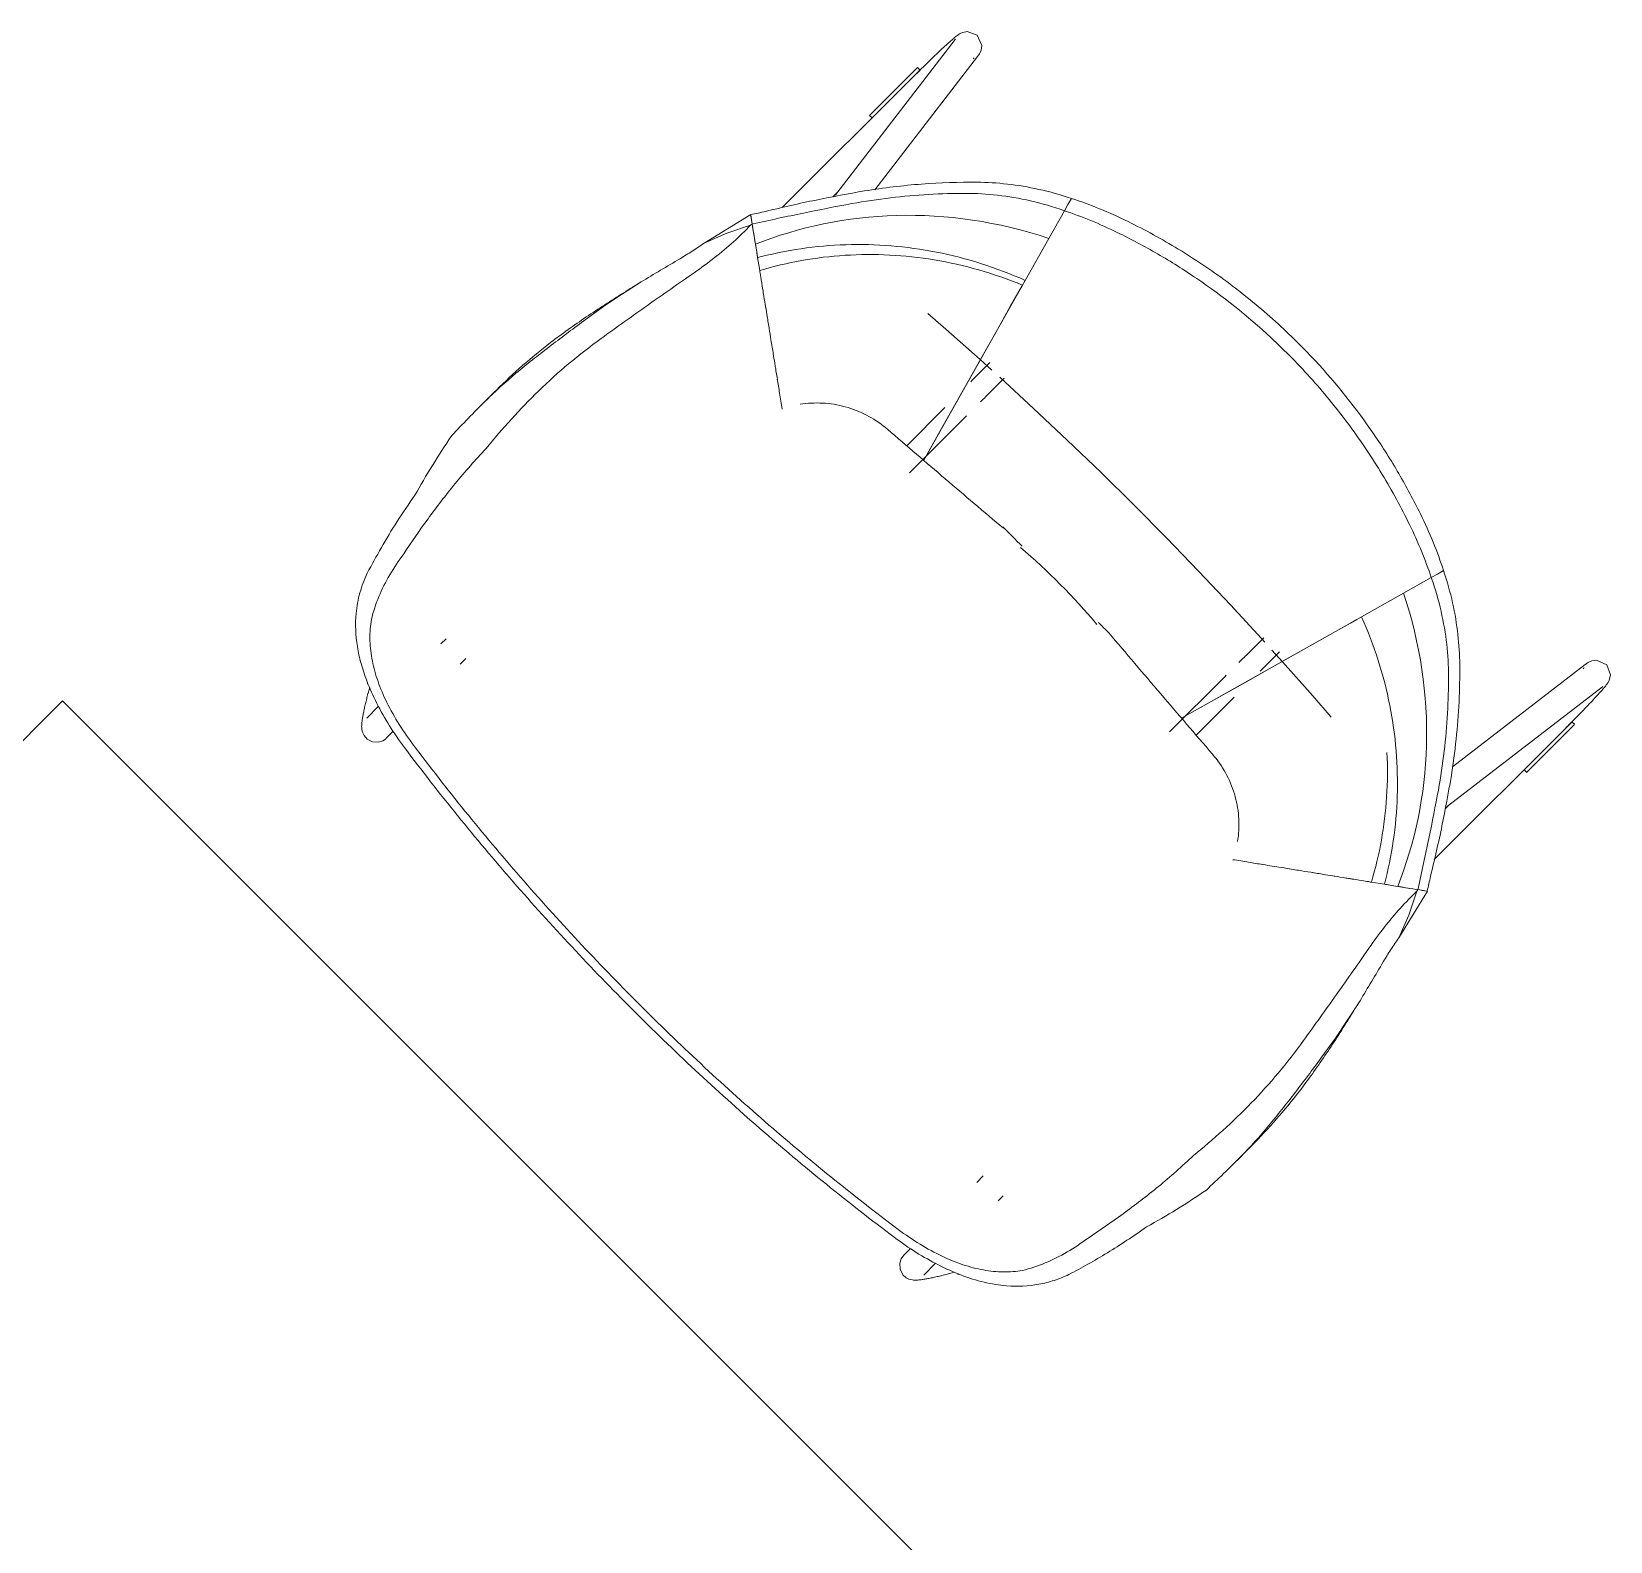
# Model space of a CAD drawing. Header units: millimetres. Extents: x 79795 to 317870, y -36033 to 97293.
# Drawn here: x 170660 to 171557, y 24646 to 25505 of the extents above; entities that cross this region are included whole.
import ezdxf

# ---------------------------------------------------------------- set-up
doc = ezdxf.new("R2010")
doc.units = ezdxf.units.MM
doc.header["$MEASUREMENT"] = 0
doc.layers.add('I-FURN', color=8, linetype='CONTINUOUS', lineweight=9)

msp = doc.modelspace()

# ---------------------------------------------------------------- linework, layer by layer
at = {"layer": 'I-FURN'}
for p, q in [((171184.68, 25501.13), (171184.18, 25500.71)), ((171185.15, 25501.52), (171184.68, 25501.13)), ((171185.61, 25501.88), (171185.15, 25501.52)), ((171186.05, 25502.22), (171185.61, 25501.88)), ((171186.5, 25502.55), (171186.05, 25502.22)), ((171186.96, 25502.88), (171186.5, 25502.55)), ((171187.5, 25503.22), (171186.96, 25502.88)), ((171188.2, 25503.62), (171187.5, 25503.22)), ((171189.34, 25504.11), (171188.2, 25503.62)), ((171191.85, 25504.57), (171189.34, 25504.11)), ((171197.52, 25502.48), (171191.85, 25504.57)), ((171197.52, 25502.48), (171200.16, 25496.66)), ((171185.01, 25500.07), (171117.8, 25412.81)), ((171175.25, 25492.58), (171174.39, 25491.76)), ((171176.08, 25493.37), (171175.25, 25492.58)), ((171176.9, 25494.14), (171176.08, 25493.37)), ((171177.69, 25494.88), (171176.9, 25494.14)), ((171178.46, 25495.59), (171177.69, 25494.88)), ((171179.21, 25496.28), (171178.46, 25495.59)), ((171179.92, 25496.94), (171179.21, 25496.28)), ((171180.61, 25497.57), (171179.92, 25496.94)), ((171181.28, 25498.17), (171180.61, 25497.57)), ((171181.92, 25498.74), (171181.28, 25498.17)), ((171182.52, 25499.27), (171181.92, 25498.74)), ((171183.1, 25499.78), (171182.52, 25499.27)), ((171183.66, 25500.26), (171183.1, 25499.78)), ((171184.18, 25500.71), (171183.66, 25500.26)), ((171185.05, 25500.12), (171185.01, 25500.07)), ((171185.17, 25500.28), (171185.05, 25500.12)), ((171185.21, 25500.34), (171185.17, 25500.28)), ((171199.24, 25492.7), (171198.84, 25491.97)), ((171199.75, 25493.92), (171199.24, 25492.7)), ((171200.16, 25496.66), (171199.75, 25493.92)), ((171163.64, 25484.14), (171136.37, 25456.88)), ((171139.45, 25414.7), (171197.69, 25490.31)), ((171163.68, 25484.09), (171165.05, 25482.73)), ((171165.96, 25483.6), (171164.97, 25482.63)), ((171166.94, 25484.57), (171165.96, 25483.6)), ((171167.91, 25485.52), (171166.94, 25484.57)), ((171168.88, 25486.46), (171167.91, 25485.52)), ((171169.83, 25487.39), (171168.88, 25486.46)), ((171170.77, 25488.3), (171169.83, 25487.39)), ((171171.7, 25489.2), (171170.77, 25488.3)), ((171172.61, 25490.07), (171171.7, 25489.2)), ((171173.51, 25490.93), (171172.61, 25490.07)), ((171174.39, 25491.76), (171173.51, 25490.93)), ((171195.48, 25489.29), (171195.19, 25489.06)), ((171195.71, 25489.46), (171195.48, 25489.29)), ((171195.86, 25489.58), (171195.71, 25489.46)), ((171197.84, 25490.51), (171197.69, 25490.31)), ((171198.17, 25490.96), (171197.84, 25490.51)), ((171198.5, 25491.43), (171198.17, 25490.96)), ((171198.84, 25491.97), (171198.5, 25491.43)), ((171160.76, 25478.45), (171086.8, 25404.49)), ((171165.05, 25482.73), (171160.75, 25478.42)), ((171160.98, 25478.67), (171160.76, 25478.45)), ((171161.98, 25479.66), (171160.98, 25478.67)), ((171162.98, 25480.66), (171161.98, 25479.66)), ((171163.97, 25481.65), (171162.98, 25480.66)), ((171164.97, 25482.63), (171163.97, 25481.65)), ((171137.79, 25455.47), (171136.42, 25456.83)), ((171115.56, 25410.62), (171118.23, 25413.29)), ((171117.8, 25412.81), (171117.01, 25411.64)), ((171247.09, 25402.76), (171238.24, 25387.04)), ((171238.24, 25387.04), (171247.09, 25402.76)), ((171247.09, 25402.76), (171249.07, 25406.27)), ((171247.09, 25402.76), (171249.07, 25406.27)), ((171249.07, 25406.27), (171251.05, 25409.77)), ((171249.07, 25406.27), (171251.05, 25409.77)), ((171055.26, 25389.99), (171068.78, 25394.53)), ((171068.92, 25400.52), (171055.61, 25392.4)), ((171068.78, 25394.53), (171069.69, 25395.1)), ((171069.69, 25395.1), (171068.82, 25400.48)), ((171068.82, 25400.47), (171069.69, 25395.13)), ((171068.92, 25399.88), (171069.68, 25395.16)), ((171069.69, 25395.13), (171070.17, 25395.23)), ((171071.54, 25383.67), (171069.94, 25393.54)), ((171055.61, 25392.4), (171042.31, 25384.27)), ((171042.31, 25384.27), (171055.26, 25389.99)), ((171238.24, 25387.04), (171224.78, 25363.16)), ((171224.78, 25363.16), (171238.24, 25387.04)), ((171072.24, 25379.35), (171071.54, 25383.67)), ((171072.77, 25376.11), (171072.24, 25379.35)), ((171073.96, 25368.72), (171072.77, 25376.11)), ((170995.91, 25355.43), (171006.51, 25362.27)), ((171167.15, 25260.87), (171223.26, 25360.45)), ((171223.26, 25360.45), (171221.19, 25356.77)), ((171224.78, 25363.16), (171223.26, 25360.45)), ((171223.26, 25360.45), (171224.78, 25363.16)), ((170985.24, 25348.26), (170995.91, 25355.43)), ((171221.19, 25356.77), (171216.38, 25348.24)), ((170973.92, 25340.09), (170985.24, 25348.26)), ((171169.5, 25344.26), (171179.78, 25335.39)), ((171216.38, 25348.24), (171209.08, 25335.29)), ((171179.78, 25335.39), (171199.16, 25318.23)), ((171209.08, 25335.29), (171199.68, 25318.6)), ((171199.68, 25318.6), (171188.65, 25299.03)), ((171204.8, 25316.44), (171194.52, 25306.16)), ((171199.16, 25318.23), (171205.88, 25312.19)), ((171193.92, 25305.55), (171194.52, 25306.16)), ((171203, 25297.67), (171212.86, 25307.53)), ((171210.4, 25308.09), (171229.64, 25290.39)), ((170921.77, 25298.3), (170915.82, 25292.35)), ((171188.65, 25299.03), (171176.58, 25277.6)), ((171200.18, 25294.85), (171199.43, 25294.1)), ((171200.91, 25295.58), (171200.18, 25294.85)), ((171201.62, 25296.29), (171200.91, 25295.58)), ((171202.32, 25296.99), (171201.62, 25296.29)), ((171203, 25297.67), (171202.32, 25296.99)), ((171098.48, 25292.91), (171097, 25292.7)), ((171179.19, 25290.82), (171157.5, 25269.14)), ((171191.47, 25286.13), (171190.65, 25285.31)), ((171229.64, 25290.39), (171248.76, 25272.38)), ((171159.1, 25253.77), (171189.92, 25284.59)), ((171176.58, 25277.6), (171167.15, 25260.87)), ((171190.65, 25285.31), (171189.92, 25284.59)), ((171248.76, 25272.38), (171267.73, 25254.09)), ((171267.73, 25254.09), (171286.51, 25235.55)), ((171286.51, 25235.55), (171305.07, 25216.79)), ((171212.14, 25223.01), (171212.43, 25222.23)), ((171305.07, 25216.79), (171323.39, 25197.84)), ((171323.39, 25197.84), (171341.43, 25178.74)), ((171459.12, 25196.22), (171455.61, 25194.24)), ((171459.12, 25196.22), (171455.61, 25194.24)), ((171462.63, 25198.19), (171459.12, 25196.22)), ((171462.63, 25198.19), (171459.12, 25196.22)), ((171439.89, 25185.39), (171455.61, 25194.24)), ((171455.61, 25194.24), (171439.89, 25185.39)), ((171341.43, 25178.74), (171359.16, 25159.5)), ((171416.01, 25171.93), (171439.89, 25185.39)), ((171439.89, 25185.39), (171416.01, 25171.93)), ((171413.3, 25170.4), (171313.72, 25114.3)), ((171409.63, 25168.33), (171413.3, 25170.4)), ((171413.3, 25170.4), (171416.01, 25171.93)), ((171416.01, 25171.93), (171413.3, 25170.4)), ((171388.15, 25156.23), (171401.09, 25163.52)), ((171401.09, 25163.52), (171409.63, 25168.33)), ((170895.68, 25159.47), (170892.79, 25156.58)), ((171360.38, 25160), (171350.53, 25150.15)), ((171359.01, 25141.67), (171369.3, 25151.95)), ((171359.16, 25159.5), (171360.94, 25157.54)), ((171371.08, 25146.3), (171365.04, 25153.02)), ((171371.45, 25146.82), (171388.15, 25156.23)), ((170903.76, 25144.92), (170906.99, 25148.16)), ((171346.28, 25145.91), (171347.04, 25146.67)), ((171347.04, 25146.67), (171347.78, 25147.41)), ((171347.78, 25147.41), (171348.51, 25148.14)), ((171348.51, 25148.14), (171349.23, 25148.85)), ((171349.23, 25148.85), (171349.92, 25149.55)), ((171349.92, 25149.55), (171350.53, 25150.15)), ((171351.88, 25135.8), (171371.45, 25146.82)), ((171388.24, 25126.92), (171371.08, 25146.3)), ((171543.16, 25144.83), (171467.65, 25086.67)), ((171542.14, 25142.63), (171541.91, 25142.34)), ((171542.32, 25142.86), (171542.14, 25142.63)), ((171542.43, 25143.01), (171542.32, 25142.86)), ((171543.36, 25144.99), (171543.16, 25144.83)), ((171543.81, 25145.32), (171543.36, 25144.99)), ((171544.28, 25145.64), (171543.81, 25145.32)), ((171544.82, 25145.99), (171544.28, 25145.64)), ((171545.55, 25146.39), (171544.82, 25145.99)), ((171546.77, 25146.89), (171545.55, 25146.39)), ((171549.51, 25147.31), (171546.77, 25146.89)), ((171555.33, 25144.66), (171549.51, 25147.31)), ((171555.33, 25144.66), (171557.43, 25139)), ((170851.3, 25133.66), (170850.8, 25133.79)), ((171337.44, 25137.07), (171306.87, 25106.5)), ((171330.45, 25123.72), (171351.88, 25135.8)), ((171337.44, 25137.07), (171338.26, 25137.89)), ((171338.26, 25137.89), (171339.08, 25138.71)), ((171359.01, 25141.67), (171358.33, 25140.99)), ((171555.08, 25133.2), (171554.73, 25132.76)), ((171555.41, 25133.65), (171555.08, 25133.2)), ((171555.73, 25134.11), (171555.41, 25133.65)), ((171556.08, 25134.64), (171555.73, 25134.11)), ((171556.47, 25135.35), (171556.08, 25134.64)), ((171556.96, 25136.49), (171556.47, 25135.35)), ((171557.43, 25139), (171556.96, 25136.49)), ((170850.22, 25123.96), (170850.4, 25124.67)), ((170850.4, 25124.67), (170850.58, 25125.38)), ((170850.58, 25125.38), (170850.76, 25126.1)), ((170850.76, 25126.1), (170850.94, 25126.82)), ((170850.94, 25126.82), (170851.13, 25127.54)), ((170851.13, 25127.54), (170851.32, 25128.27)), ((170851.32, 25128.27), (170851.38, 25128.46)), ((170852.29, 25131.87), (170851.38, 25128.46)), ((171322, 25104.65), (171343.68, 25126.33)), ((171398.66, 25114.86), (171388.24, 25126.92)), ((171465.67, 25064.95), (171552.92, 25132.16)), ((171547.73, 25124.84), (171546.99, 25124.05)), ((171548.44, 25125.61), (171547.73, 25124.84)), ((171549.13, 25126.35), (171548.44, 25125.61)), ((171549.79, 25127.07), (171549.13, 25126.35)), ((171550.42, 25127.76), (171549.79, 25127.07)), ((171551.02, 25128.43), (171550.42, 25127.76)), ((171551.59, 25129.06), (171551.02, 25128.43)), ((171552.13, 25129.67), (171551.59, 25129.06)), ((171552.64, 25130.25), (171552.13, 25129.67)), ((171553.11, 25130.8), (171552.64, 25130.25)), ((171552.98, 25132.2), (171552.92, 25132.16)), ((171553.13, 25132.31), (171552.98, 25132.2)), ((171553.56, 25131.33), (171553.11, 25130.8)), ((171553.19, 25132.35), (171553.13, 25132.31)), ((171553.98, 25131.83), (171553.56, 25131.33)), ((171554.37, 25132.3), (171553.98, 25131.83)), ((171554.73, 25132.76), (171554.37, 25132.3)), ((170677.73, 25124.09), (170182.75, 24629.12)), ((171172.7, 24629.12), (170677.73, 25124.09)), ((170848.32, 25115.01), (170848.41, 25115.57)), ((170848.41, 25115.57), (170848.52, 25116.14)), ((170848.52, 25116.14), (170848.63, 25116.73)), ((170848.63, 25116.73), (170848.75, 25117.33)), ((170848.75, 25117.33), (170848.87, 25117.94)), ((170848.87, 25117.94), (170849, 25118.56)), ((170849, 25118.56), (170849.13, 25119.2)), ((170849.13, 25119.2), (170849.27, 25119.85)), ((170849.27, 25119.85), (170849.42, 25120.52)), ((170849.42, 25120.52), (170849.57, 25121.19)), ((170849.57, 25121.19), (170849.73, 25121.87)), ((170849.73, 25121.87), (170849.89, 25122.56)), ((170849.89, 25122.56), (170850.05, 25123.26)), ((170850.05, 25123.26), (170850.22, 25123.96)), ((170857.29, 25121.08), (170850.6, 25114.39)), ((171313.72, 25114.3), (171330.45, 25123.72)), ((171539.32, 25116.03), (171538.37, 25115.06)), ((171540.24, 25116.98), (171539.32, 25116.03)), ((171541.15, 25117.92), (171540.24, 25116.98)), ((171542.05, 25118.85), (171541.15, 25117.92)), ((171542.92, 25119.76), (171542.05, 25118.85)), ((171543.78, 25120.66), (171542.92, 25119.76)), ((171544.62, 25121.53), (171543.78, 25120.66)), ((171545.43, 25122.39), (171544.62, 25121.53)), ((171546.22, 25123.23), (171545.43, 25122.39)), ((171546.99, 25124.05), (171546.22, 25123.23)), ((170847.73, 25109.63), (170847.74, 25110.12)), ((170847.74, 25109.11), (170847.73, 25109.63)), ((170847.74, 25110.12), (170847.76, 25110.58)), ((170847.77, 25108.53), (170847.74, 25109.11)), ((170847.76, 25110.58), (170847.79, 25111.04)), ((170847.85, 25107.85), (170847.77, 25108.53)), ((170847.79, 25111.04), (170847.83, 25111.51)), ((170847.83, 25111.51), (170847.88, 25111.97)), ((170848.01, 25107.01), (170847.85, 25107.85)), ((170847.88, 25111.97), (170847.93, 25112.45)), ((170847.93, 25112.45), (170848, 25112.93)), ((170848, 25112.93), (170848.07, 25113.43)), ((170848.36, 25105.89), (170848.01, 25107.01)), ((170848.07, 25113.43), (170848.14, 25113.94)), ((170848.14, 25113.94), (170848.23, 25114.47)), ((170848.23, 25114.47), (170848.32, 25115.01)), ((170861.91, 25103.08), (170865.34, 25106.5)), ((171457.34, 25033.95), (171531.3, 25107.9)), ((171509.73, 25083.52), (171536.99, 25110.78)), ((171531.52, 25108.12), (171531.3, 25107.9)), ((171531.31, 25107.92), (171535.58, 25112.2)), ((171532.52, 25109.12), (171531.52, 25108.12)), ((171533.51, 25110.12), (171532.52, 25109.12)), ((171534.5, 25111.12), (171533.51, 25110.12)), ((171535.48, 25112.11), (171534.5, 25111.12)), ((171536.46, 25113.1), (171535.48, 25112.11)), ((171535.58, 25112.2), (171536.95, 25110.83)), ((171537.42, 25114.09), (171536.46, 25113.1)), ((171538.37, 25115.06), (171537.42, 25114.09)), ((170849.13, 25104.37), (170848.36, 25105.89)), ((170850.83, 25102.45), (170849.13, 25104.37)), ((170853.9, 25100.87), (170850.83, 25102.45)), ((170853.9, 25100.87), (170857.36, 25100.7)), ((170857.36, 25100.7), (170859.79, 25101.52)), ((170859.79, 25101.52), (170861.22, 25102.45)), ((170861.22, 25102.45), (170861.91, 25103.08)), ((171509.68, 25083.57), (171508.32, 25084.93)), ((171466.14, 25065.37), (171463.48, 25062.71)), ((171465.67, 25064.95), (171464.5, 25064.16)), ((171345.55, 25044.15), (171345.76, 25045.63)), ((171428.96, 25019.91), (171421.58, 25021.11)), ((171432.21, 25019.39), (171428.96, 25019.91)), ((171436.52, 25018.69), (171432.21, 25019.39)), ((171443.38, 25017.58), (171436.52, 25018.69)), ((171447.38, 25015.92), (171447.96, 25016.84)), ((171453.34, 25015.97), (171447.96, 25016.84)), ((171448.08, 25017.32), (171447.98, 25016.83)), ((171447.98, 25016.83), (171453.32, 25015.97)), ((171448.02, 25016.83), (171453.32, 25015.97)), ((171447.38, 25015.92), (171442.85, 25002.41)), ((171445.26, 25002.75), (171453.38, 25016.06)), ((171437.12, 24989.45), (171445.26, 25002.75)), ((171442.85, 25002.41), (171437.12, 24989.45)), ((171415.12, 24953.66), (171408.28, 24943.05)), ((171408.28, 24943.05), (171401.11, 24932.38)), ((171401.11, 24932.38), (171392.94, 24921.07)), ((171345.21, 24862.97), (171351.15, 24868.91)), ((171201.01, 24854.14), (171197.33, 24850.46)), ((171209.44, 24839.94), (171212.32, 24842.83)), ((171159.72, 24812.85), (171155.93, 24809.06)), ((171153.56, 24804.5), (171154.37, 24806.94)), ((171153.72, 24801.05), (171153.56, 24804.5)), ((171154.37, 24806.94), (171155.3, 24808.36)), ((171155.3, 24808.36), (171155.93, 24809.06)), ((171167.24, 24797.74), (171173.94, 24804.44)), ((171153.72, 24801.05), (171155.31, 24797.97)), ((171155.31, 24797.97), (171157.23, 24796.27)), ((171157.23, 24796.27), (171158.75, 24795.5)), ((171158.75, 24795.5), (171159.86, 24795.16)), ((171159.86, 24795.16), (171160.7, 24794.99)), ((171160.7, 24794.99), (171161.38, 24794.92)), ((171161.38, 24794.92), (171161.96, 24794.88)), ((171161.96, 24794.88), (171162.48, 24794.88)), ((171162.48, 24794.88), (171162.97, 24794.88)), ((171162.97, 24794.88), (171163.44, 24794.91)), ((171163.44, 24794.91), (171163.9, 24794.94)), ((171163.9, 24794.94), (171164.36, 24794.98)), ((171164.36, 24794.98), (171164.83, 24795.02)), ((171164.83, 24795.02), (171165.3, 24795.08)), ((171165.3, 24795.08), (171165.79, 24795.14)), ((171165.79, 24795.14), (171166.29, 24795.21)), ((171166.29, 24795.21), (171166.8, 24795.29)), ((171166.8, 24795.29), (171167.32, 24795.37)), ((171167.32, 24795.37), (171167.87, 24795.46)), ((171167.87, 24795.46), (171168.42, 24795.56)), ((171168.42, 24795.56), (171168.99, 24795.67)), ((171168.99, 24795.67), (171169.58, 24795.78)), ((171169.58, 24795.78), (171170.18, 24795.89)), ((171170.18, 24795.89), (171170.79, 24796.02)), ((171170.79, 24796.02), (171171.42, 24796.14)), ((171171.42, 24796.14), (171172.06, 24796.28)), ((171172.06, 24796.28), (171172.71, 24796.42)), ((171172.71, 24796.42), (171173.37, 24796.57)), ((171173.37, 24796.57), (171174.04, 24796.72)), ((171174.04, 24796.72), (171174.72, 24796.87)), ((171174.72, 24796.87), (171175.41, 24797.03)), ((171175.41, 24797.03), (171176.11, 24797.2)), ((171176.11, 24797.2), (171176.81, 24797.37)), ((171176.81, 24797.37), (171177.52, 24797.54)), ((171177.52, 24797.54), (171178.24, 24797.72)), ((171178.24, 24797.72), (171178.95, 24797.91)), ((171178.95, 24797.91), (171179.68, 24798.09)), ((171179.68, 24798.09), (171180.4, 24798.28)), ((171180.4, 24798.28), (171181.12, 24798.47)), ((171181.12, 24798.47), (171181.32, 24798.52)), ((171181.32, 24798.52), (171184.72, 24799.44)), ((171186.64, 24797.95), (171186.51, 24798.45))]:
    msp.add_line(p, q, dxfattribs=at)
msp.add_arc((170978, 24925.15), 376.15, 40.12594, 49.52933, dxfattribs=at)
for centre, major_axis, ratio, start_param, end_param in [((171109.03, 25901.47), (-411.51, -411.51), 0.743145, 0.853184, 0.869724), ((173777.36, 20835.95), (-3756.55, 3756.55), 0.981627, 6.037909, 6.042851), ((172723.01, 21079.52), (-4235.43, -4235.43), 0.743145, 4.404602, 4.406583), ((171954.32, 25056.18), (-411.51, -411.51), 0.743145, 5.413461, 5.430001), ((166888.8, 27724.51), (-3756.55, 3756.55), 0.981627, 3.381927, 3.386869), ((167132.37, 26670.16), (-4235.43, -4235.43), 0.743145, 1.876602, 1.878583)]:
    msp.add_ellipse(centre, major_axis=major_axis, ratio=ratio, start_param=start_param, end_param=end_param, dxfattribs=at)
for points in [[(171133.47, 25413.98), (171124.52, 25412.45), (171106.14, 25409.04), (171087, 25404.75), (171077.28, 25402.34)], [(171126.31, 25406.83), (171133.71, 25408.14), (171148.38, 25410.32), (171170, 25412.2), (171184.15, 25412.6), (171191.16, 25412.59)], [(171197.51, 25418.94), (171187.17, 25419.06), (171166.15, 25418.36), (171144.47, 25415.76), (171133.47, 25413.98)], [(171191.16, 25412.59), (171197.05, 25412.6), (171209.05, 25411.89), (171227.83, 25408.73), (171240.62, 25404.99), (171247.09, 25402.76)], [(171251.05, 25409.77), (171244.85, 25411.82), (171232.59, 25415.25), (171214.61, 25418.19), (171203.14, 25418.91), (171197.51, 25418.94)], [(171070.17, 25395.23), (171079.86, 25397.43), (171098.94, 25401.52), (171117.33, 25405.12), (171126.31, 25406.83)], [(171277.17, 25390.4), (171272.12, 25392.84), (171262.05, 25397.36), (171252.06, 25401.09), (171247.09, 25402.76)], [(171251.05, 25409.77), (171256.37, 25408.03), (171267.09, 25404.07), (171277.91, 25399.2), (171283.32, 25396.56)], [(171036.67, 25367.49), (171040.66, 25370.26), (171048.4, 25375.99), (171059.22, 25385.03), (171065.71, 25391.33), (171068.78, 25394.53)], [(171069.68, 25395.16), (171069.47, 25396.45), (171069.21, 25398.08), (171068.91, 25399.89)], [(171069.69, 25395.1), (171070.13, 25392.41), (171070.5, 25390.1), (171070.81, 25388.2)], [(171238.24, 25387.04), (171209.53, 25396.62), (171150.6, 25405.04), (171096.13, 25393.48), (171071.54, 25383.67)], [(171070.81, 25388.19), (171071.12, 25386.29), (171071.36, 25384.78), (171071.54, 25383.67)], [(171042.31, 25384.27), (171040.12, 25382.74), (171035.65, 25379.75), (171031.02, 25376.89), (171028.67, 25375.49)], [(171071.54, 25383.67), (171071.8, 25382.05), (171072.04, 25380.61), (171072.24, 25379.35)], [(171072.24, 25379.35), (171072.44, 25378.09), (171072.62, 25377.01), (171072.77, 25376.11)], [(171224.78, 25363.16), (171208.51, 25370.45), (171174.64, 25381.17), (171122.64, 25385.35), (171088.94, 25380.39), (171072.77, 25376.11)], [(171223.26, 25360.45), (171206.95, 25367.2), (171173.23, 25376.78), (171122.14, 25379.29), (171089.51, 25373.39), (171073.96, 25368.72)], [(170983.88, 25330.13), (170992.62, 25336.45), (171010.15, 25348.99), (171027.8, 25361.35), (171036.67, 25367.49)], [(171075.74, 25357.72), (171075.27, 25360.64), (171074.48, 25365.51), (171074.08, 25368.02), (171073.96, 25368.72)], [(171075.71, 25357.93), (171075.9, 25356.78), (171076.1, 25355.55), (171076.31, 25354.26)], [(170996.63, 25356.15), (170989.42, 25351.62), (170975.2, 25342.45), (170961.62, 25332.82), (170955.06, 25327.81)], [(171077.38, 25347.63), (171077, 25349.99), (171076.65, 25352.14), (171076.32, 25354.18)], [(170917.98, 25294.5), (170923.49, 25299.98), (170935.21, 25310.45), (170954.18, 25325.41), (170967.31, 25335.17), (170973.92, 25340.09)], [(171077.31, 25348.03), (171077.59, 25346.3), (171077.89, 25344.49), (171078.19, 25342.6)], [(171079.39, 25335.24), (171078.97, 25337.8), (171078.57, 25340.27), (171078.19, 25342.63)], [(171079.28, 25335.87), (171079.63, 25333.74), (171079.99, 25331.53), (171080.35, 25329.28)], [(170918.57, 25267.66), (170923.11, 25273.28), (170932.65, 25284.36), (170948.2, 25300.59), (170965.24, 25315.99), (170977.52, 25325.54), (170983.88, 25330.13)], [(170955.06, 25327.81), (170949.64, 25323.56), (170939.05, 25314.83), (170929.09, 25305.59), (170924.29, 25300.81)], [(171081.67, 25321.16), (171081.22, 25323.93), (171080.78, 25326.64), (171080.35, 25329.28)], [(170924.29, 25300.81), (170922.19, 25298.72), (170920.09, 25296.62), (170918, 25294.52)], [(171086.73, 25289.89), (171086.23, 25292.96), (171085.75, 25295.98), (171085.26, 25298.97)], [(170898.96, 25274.92), (170902, 25278.19), (170908.22, 25284.71), (170914.69, 25291.23), (170917.98, 25294.5)], [(171146.7, 25278.42), (171143.42, 25281.25), (171136.26, 25286.23), (171124.26, 25291.31), (171111.47, 25293.75), (171102.77, 25293.5), (171098.48, 25292.91)], [(171212.43, 25222.23), (171201.36, 25231.61), (171179.34, 25250.35), (171157.54, 25269.07), (171146.7, 25278.42)], [(170898.96, 25274.92), (170895.09, 25269.29), (170887.73, 25257.98), (170881.14, 25246.65), (170878.04, 25240.98)], [(170871.68, 25207.73), (170875.96, 25214.3), (170885.16, 25227.52), (170900.58, 25247.81), (170912.36, 25261.07), (170918.57, 25267.66)], [(170878.04, 25240.98), (170874.45, 25236.02), (170867.65, 25226.11), (170858.79, 25211.18), (170853.44, 25201.53), (170850.94, 25196.75)], [(171223.06, 25212.09), (171219.42, 25215.73), (171215.78, 25219.37), (171212.14, 25223.01)], [(171455.61, 25194.24), (171453.95, 25199.21), (171450.21, 25209.2), (171445.69, 25219.27), (171443.25, 25224.31)], [(171449.41, 25230.47), (171452.05, 25225.05), (171456.92, 25214.24), (171460.88, 25203.52), (171462.63, 25198.19)], [(170853.27, 25170.41), (170854.34, 25174.85), (170857.14, 25183.53), (170863.5, 25195.85), (170868.76, 25203.82), (170871.68, 25207.73)], [(171471.79, 25144.66), (171471.76, 25150.28), (171471.04, 25161.76), (171468.1, 25179.74), (171464.67, 25191.99), (171462.63, 25198.19)], [(171455.61, 25194.24), (171457.85, 25187.77), (171461.58, 25174.98), (171464.74, 25156.2), (171465.46, 25144.19), (171465.44, 25138.31)], [(171436.52, 25018.69), (171446.33, 25043.28), (171457.89, 25097.75), (171449.47, 25156.68), (171439.89, 25185.39)], [(170861.3, 25124.86), (170859.42, 25128.81), (170856.24, 25136.62), (170853.21, 25148.3), (170852.1, 25159.66), (170852.66, 25166.87), (170853.27, 25170.41)], [(171428.96, 25019.91), (171433.24, 25036.09), (171438.2, 25069.78), (171434.02, 25121.79), (171423.3, 25155.66), (171416.01, 25171.93)], [(171272.34, 25162.81), (171270.4, 25164.75), (171268.45, 25166.7), (171266.5, 25168.65)], [(171331.27, 25093.85), (171321.46, 25105.22), (171301.84, 25128.08), (171282.18, 25151.19), (171272.34, 25162.81)], [(171466.83, 25080.61), (171468.03, 25087.93), (171469.99, 25102.42), (171471.59, 25123.72), (171471.86, 25137.72), (171471.79, 25144.66)], [(170850.68, 25135.48), (170852.32, 25131.23), (170856.11, 25122.75), (170863.3, 25109.97), (170868.99, 25101.69), (170872.07, 25097.59)], [(171465.44, 25138.31), (171465.46, 25131.29), (171465.05, 25117.14), (171463.17, 25095.55), (171460.99, 25080.87), (171459.68, 25073.46)], [(170876.57, 25099.81), (170873.51, 25103.9), (170867.9, 25112.16), (170863.33, 25120.6), (170861.3, 25124.86)], [(171345.76, 25045.63), (171346.36, 25049.93), (171346.6, 25058.63), (171344.15, 25071.42), (171339.08, 25083.42), (171334.1, 25090.57), (171331.27, 25093.85)], [(171455.19, 25024.43), (171457.61, 25034.2), (171461.92, 25053.39), (171465.32, 25071.71), (171466.83, 25080.61)], [(171459.68, 25073.46), (171457.97, 25064.49), (171454.38, 25046.11), (171450.28, 25027.02), (171448.08, 25017.32)], [(171351.83, 25032.41), (171348.84, 25032.89), (171345.81, 25033.38), (171342.75, 25033.88)], [(171359.86, 25031.11), (171357.21, 25031.54), (171354.5, 25031.97), (171351.78, 25032.41)], [(171369.01, 25029.62), (171365.65, 25030.17), (171362.25, 25030.72), (171358.75, 25031.29)], [(171374.88, 25028.67), (171372.95, 25028.99), (171371.01, 25029.3), (171369.04, 25029.62)], [(171382.14, 25027.5), (171379.5, 25027.92), (171376.77, 25028.37), (171374.01, 25028.81)], [(171388.72, 25026.43), (171386.59, 25026.78), (171384.38, 25027.13), (171382.12, 25027.5)], [(171395.45, 25025.34), (171393.11, 25025.72), (171390.66, 25026.12), (171388.1, 25026.53)], [(171400.88, 25024.46), (171399.16, 25024.74), (171397.35, 25025.03), (171395.47, 25025.34)], [(171407.11, 25023.45), (171405.06, 25023.78), (171402.84, 25024.14), (171400.48, 25024.53)], [(171432.21, 25019.39), (171430.95, 25019.59), (171429.87, 25019.77), (171428.96, 25019.91)], [(171436.52, 25018.69), (171434.91, 25018.95), (171433.47, 25019.18), (171432.21, 25019.39)], [(171441.04, 25017.96), (171439.14, 25018.26), (171437.64, 25018.51), (171436.52, 25018.69)], [(171447.96, 25016.84), (171445.26, 25017.27), (171442.96, 25017.65), (171441.05, 25017.95)], [(171448.02, 25016.83), (171449.44, 25016.6), (171451.21, 25016.31), (171453.32, 25015.97)], [(171420.35, 24983.81), (171423.12, 24987.81), (171428.84, 24995.55), (171437.89, 25006.37), (171444.18, 25012.86), (171447.38, 25015.92)], [(171382.98, 24931.03), (171389.3, 24939.76), (171401.84, 24957.29), (171414.21, 24974.95), (171420.35, 24983.81)], [(171437.12, 24989.45), (171435.6, 24987.27), (171432.6, 24982.8), (171429.74, 24978.17), (171428.35, 24975.81)], [(171380.67, 24902.21), (171385.67, 24908.77), (171395.31, 24922.35), (171404.47, 24936.57), (171409, 24943.78)], [(171320.51, 24865.71), (171326.13, 24870.25), (171337.21, 24879.8), (171353.44, 24895.35), (171368.84, 24912.38), (171378.39, 24924.67), (171382.98, 24931.03)], [(171392.94, 24921.07), (171388.03, 24914.45), (171378.26, 24901.33), (171363.3, 24882.36), (171352.83, 24870.64), (171347.35, 24865.13)], [(171353.67, 24871.44), (171358.44, 24876.24), (171367.68, 24886.2), (171376.41, 24896.78), (171380.67, 24902.21)], [(171260.59, 24818.83), (171267.15, 24823.1), (171280.37, 24832.3), (171300.66, 24847.73), (171313.92, 24859.51), (171320.51, 24865.71)], [(171347.35, 24865.13), (171344.09, 24861.84), (171337.57, 24855.37), (171331.05, 24849.15), (171327.78, 24846.1)], [(171347.37, 24865.15), (171349.48, 24867.24), (171351.58, 24869.34), (171353.67, 24871.44)], [(171327.78, 24846.1), (171322.15, 24842.25), (171310.86, 24834.89), (171299.52, 24828.29), (171293.84, 24825.19)], [(171188.33, 24797.82), (171184.08, 24799.47), (171175.6, 24803.25), (171162.82, 24810.45), (171154.54, 24816.14), (171150.44, 24819.22)], [(171152.66, 24823.71), (171156.75, 24820.65), (171165.02, 24815.05), (171173.45, 24810.47), (171177.71, 24808.44)], [(171293.84, 24825.19), (171286.35, 24819.88), (171271.47, 24810.02), (171256.84, 24801.79), (171249.61, 24798.09)], [(171223.26, 24800.41), (171227.68, 24801.48), (171236.33, 24804.26), (171248.69, 24810.64), (171256.67, 24815.91), (171260.59, 24818.83)], [(171177.71, 24808.44), (171181.66, 24806.56), (171189.48, 24803.38), (171201.15, 24800.35), (171212.51, 24799.25), (171219.72, 24799.8), (171223.26, 24800.41)]]:
    msp.add_open_spline(points, degree=3, dxfattribs=at)
for points, knots in [([(171283.32, 25396.56), (171292.96, 25391.84), (171311.98, 25381.42), (171339.63, 25362.91), (171365.77, 25341.65), (171394.78, 25313.18), (171418.63, 25283.26), (171437.45, 25253.44), (171445.64, 25238.18), (171449.41, 25230.47)], [-1, -1, -1, -1, -0.861111, -0.722222, -0.583333, -0.444444, -0.222222, -0.111111, 0, 0, 0, 0]), ([(171443.25, 25224.31), (171438.56, 25233.97), (171428.18, 25253.04), (171409.73, 25280.72), (171388.49, 25306.9), (171360.01, 25335.92), (171330.04, 25359.75), (171300.17, 25378.51), (171284.89, 25386.65), (171277.17, 25390.4)], [-1, -1, -1, -1, -0.861111, -0.722222, -0.583333, -0.444444, -0.222222, -0.111111, 0, 0, 0, 0]), ([(171081.53, 25322.03), (171081.62, 25321.42), (171082.02, 25319), (171082.43, 25316.46), (171082.74, 25314.53), (171082.75, 25314.48)], [0.71428571, 0.71428571, 0.71428571, 0.71428571, 0.73214286, 0.78571429, 0.78716796, 0.78716796, 0.78716796, 0.78716796]), ([(171084.14, 25305.9), (171083.72, 25308.51), (171083.25, 25311.38), (171082.79, 25314.2), (171082.75, 25314.47)], [-0.85714286, -0.85714286, -0.85714286, -0.85714286, -0.78571429, -0.77790979, -0.77790979, -0.77790979, -0.77790979]), ([(171083.96, 25307.01), (171084.17, 25305.73), (171084.6, 25303.07), (171085.04, 25300.35), (171085.26, 25298.95)], [0.85714286, 0.85714286, 0.85714286, 0.85714286, 0.89285714, 0.93070121, 0.93070121, 0.93070121, 0.93070121]), ([(170850.94, 25196.75), (170849.21, 25193.14), (170846.43, 25185.71), (170843.85, 25171.89), (170844.36, 25158.28), (170847.21, 25145.34), (170849.4, 25138.79), (170850.68, 25135.48)], [0, 0, 0, 0, 0.2, 0.4, 0.7, 0.85, 1, 1, 1, 1]), ([(171150.44, 24819.22), (171137.43, 24829), (171111.7, 24849.08), (171061.32, 24891.41), (171000.78, 24947.93), (170944.26, 25008.47), (170901.93, 25058.86), (170881.85, 25084.58), (170872.07, 25097.59)], [-1, -1, -1, -1, -0.875, -0.75, -0.5, -0.25, -0.125, 0, 0, 0, 0]), ([(170876.57, 25099.81), (170886.26, 25086.91), (170906.17, 25061.39), (170948.14, 25011.41), (171004.2, 24951.35), (171064.25, 24895.29), (171114.23, 24853.32), (171139.76, 24833.41), (171152.66, 24823.71)], [-1, -1, -1, -1, -0.875, -0.75, -0.5, -0.25, -0.125, 0, 0, 0, 0]), ([(171421.58, 25021.11), (171426.24, 25036.66), (171430.68, 25061.12), (171430.84, 25086.4), (171430.42, 25094.86)], [0, 0, 0, 0, 0.3333333, 0.5000122, 0.5000122, 0.5000122, 0.5000122]), ([(171410.78, 25022.86), (171410.07, 25022.97), (171408.88, 25023.17), (171407.61, 25023.37), (171407.11, 25023.45)], [-0.71428571, -0.71428571, -0.71428571, -0.71428571, -0.67857143, -0.65678994, -0.65678994, -0.65678994, -0.65678994]), ([(171421.58, 25021.11), (171421.05, 25021.19), (171419.39, 25021.46), (171415.37, 25022.11), (171412.03, 25022.66), (171410.57, 25022.89)], [-1, -1, -1, -1, -0.8928571, -0.7857143, -0.7142857, -0.7142857, -0.7142857, -0.7142857]), ([(171249.61, 24798.09), (171246.9, 24796.79), (171241.36, 24794.58), (171229.77, 24791.63), (171216.45, 24790.95), (171201.45, 24793.37), (171192.75, 24796.12), (171188.33, 24797.82)], [-1, -1, -1, -1, -0.85, -0.7, -0.4, -0.2, 0, 0, 0, 0])]:
    msp.add_open_spline(points, degree=3, knots=knots, dxfattribs=at)

doc.saveas('drawing.dxf')
